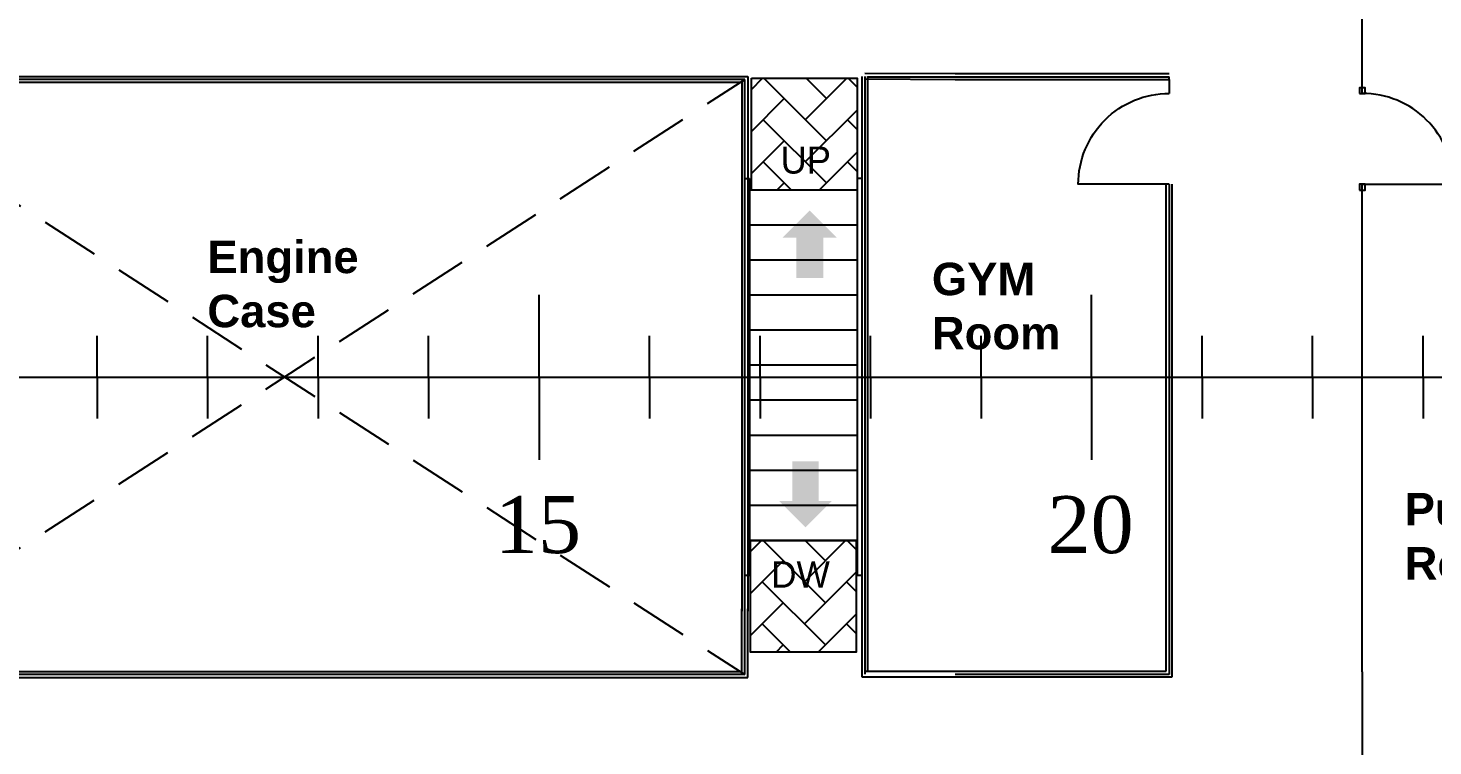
# Model space of a CAD drawing. Header units: millimetres. Extents: x 2592 to 2762, y 1632 to 1753.
# Drawn here: x 2612.24 to 2624.26, y 1696.04 to 1702.19 of the extents above; entities that cross this region are included whole.
import ezdxf

# ---------------------------------------------------------------- set-up
doc = ezdxf.new("R2010")
doc.units = ezdxf.units.MM
for name, pattern in [('ACAD_ISO02W100', [15, 12, -3]), ('ASVLTYPE', [0.75, 0.5, -0.25]), ('DASHED2', [9.525, 6.35, -3.175])]:
    doc.linetypes.add(name, pattern=pattern)
for name, color, linetype in [('-1', 7, 'Continuous'), ('01', 7, 'Continuous'), ('15', 7, 'Continuous'), ('Layer3', 7, 'Continuous')]:
    doc.layers.add(name, color=color, linetype=linetype)
doc.layers.add('Layer4', color=7, linetype='Continuous', lineweight=30)
doc.styles.add('ASU', font='isocp.shx', dxfattribs={"height": 0.005})
doc.styles.add('holek', font='', dxfattribs={"height": 2})
doc.styles.get("Standard").update_dxf_attribs({"font": 'Arial.ttf'})
doc.styles.get('holek').set_extended_font_data('Vani')

msp = doc.modelspace()

# ---------------------------------------------------------------- hatches: boundary and pattern name
at = {"layer": '01'}
h = msp.add_hatch(dxfattribs=at)
h.set_pattern_fill('AR-HBONE', color=2, scale=0.0637, style=0)
h.set_pattern_definition([(45, (1792.98405, 1677.25773), (5e-16, 0.36034235), [0.76440155, -0.25480052]), (135, (1793.16422, 1677.4379), (5e-16, 0.36034235), [0.76440155, -0.25480052])])
h.paths.add_polyline_path([(2619.332, 1700.798), (2619.332, 1701.755), (2618.428, 1701.755), (2618.428, 1700.798)])
h = msp.add_hatch(dxfattribs=at)
h.set_pattern_fill('AR-HBONE', color=2, scale=0.0637, style=0)
h.set_pattern_definition([(45, (1792.9759, 1673.30132), (5e-16, 0.36034235), [0.76440155, -0.25480052]), (135, (1793.15607, 1673.4815), (5e-16, 0.36034235), [0.76440155, -0.25480052])])
h.paths.add_polyline_path([(2619.324, 1696.842), (2619.324, 1697.798), (2618.42, 1697.798), (2618.42, 1696.842)])
at = {"layer": 'Layer4'}
for points in [[(2619.042, 1700.044), (2618.811, 1700.044), (2618.811, 1700.392), (2618.695, 1700.392), (2618.927, 1700.624), (2619.158, 1700.392), (2619.042, 1700.392)], [(2619.003, 1698.476), (2618.777, 1698.476), (2618.777, 1698.137), (2618.665, 1698.137), (2618.89, 1697.911), (2619.116, 1698.137), (2619.003, 1698.137)]]:
    msp.add_hatch(color=256, dxfattribs=at).paths.add_polyline_path(points)

# ---------------------------------------------------------------- linework, layer by layer
at = {"layer": '-1', "color": 7}
for points in [[(2622.003, 1700.848), (2621.225, 1700.848, -0.414214), (2622.003, 1701.626)], [(2623.655, 1700.848), (2624.433, 1700.848, 0.414214), (2623.655, 1701.626)]]:
    msp.add_lwpolyline(points, format="xyb", dxfattribs=at)
at = {"linetype": 'ASVLTYPE'}
for p, q in [((2610.496, 1701.746), (2618.372, 1696.65)), ((2610.496, 1696.65), (2618.372, 1701.746))]:
    msp.add_line(p, q, dxfattribs=at)
for p, q in [((2618.372, 1701.746), (2610.496, 1701.746)), ((2618.373, 1698.956), (2618.372, 1701.746)), ((2619.372, 1701.772), (2619.372, 1696.629)), ((2620.179, 1701.793), (2619.397, 1701.797)), ((2620.178, 1701.743), (2619.397, 1701.747)), ((2619.422, 1701.772), (2619.422, 1696.679)), ((2622.003, 1701.793), (2620.172, 1701.793)), ((2622.003, 1701.746), (2622.003, 1701.626)), ((2623.655, 1701.626), (2623.655, 1701.768)), ((2622.003, 1701.743), (2620.172, 1701.743)), ((2621.978, 1696.679), (2621.978, 1700.848)), ((2622.003, 1700.848), (2622.003, 1696.65)), ((2622.028, 1696.629), (2622.028, 1700.848)), ((2623.655, 1696.672), (2623.655, 1700.848)), ((2623.655, 1696.672), (2623.655, 1700.848)), ((2616.611, 1699.549), (2616.611, 1699.902)), ((2621.339, 1699.549), (2621.339, 1699.902)), ((2612.829, 1699.195), (2612.829, 1699.549)), ((2613.774, 1699.195), (2613.774, 1699.549)), ((2614.72, 1699.195), (2614.72, 1699.549)), ((2615.665, 1699.195), (2615.665, 1699.549)), ((2616.611, 1699.195), (2616.611, 1699.549)), ((2617.557, 1699.195), (2617.557, 1699.549)), ((2618.502, 1699.195), (2618.502, 1699.549)), ((2619.448, 1699.195), (2619.448, 1699.549)), ((2620.393, 1699.195), (2620.393, 1699.549)), ((2621.339, 1699.195), (2621.339, 1699.549)), ((2622.284, 1699.195), (2622.284, 1699.549)), ((2623.23, 1699.195), (2623.23, 1699.549)), ((2624.176, 1699.195), (2624.176, 1699.549)), ((2612.829, 1699.195), (2612.829, 1698.841)), ((2613.774, 1699.195), (2613.774, 1698.841)), ((2614.72, 1699.195), (2614.72, 1698.841)), ((2615.665, 1699.195), (2615.665, 1698.841)), ((2616.611, 1699.195), (2616.611, 1698.841)), ((2617.557, 1699.195), (2617.557, 1698.841)), ((2618.502, 1699.195), (2618.502, 1698.841)), ((2619.448, 1699.195), (2619.448, 1698.841)), ((2620.393, 1699.195), (2620.393, 1698.841)), ((2621.339, 1699.195), (2621.339, 1698.841)), ((2622.284, 1699.195), (2622.284, 1698.841)), ((2623.23, 1699.195), (2623.23, 1698.841)), ((2624.176, 1699.195), (2624.176, 1698.841)), ((2616.611, 1698.841), (2616.611, 1698.487)), ((2621.339, 1698.841), (2621.339, 1698.487)), ((2618.372, 1696.65), (2610.496, 1696.65)), ((2619.372, 1696.629), (2621.228, 1696.629)), ((2619.397, 1696.679), (2621.978, 1696.679)), ((2619.397, 1696.629), (2622.028, 1696.629)), ((2619.422, 1696.679), (2621.228, 1696.679)), ((2623.655, 1696.672), (2623.655, 1695.867))]:
    msp.add_line(p, q)
at = {"ltscale": 5}
msp.add_line((2598.645, 1699.195), (2723.46, 1699.195), dxfattribs=at)
at = {"color": 2}
for points in [[(2618.428, 1701.755), (2619.332, 1701.755), (2619.332, 1700.798), (2618.428, 1700.798)], [(2618.42, 1697.798), (2619.324, 1697.798), (2619.324, 1696.842), (2618.42, 1696.842)]]:
    msp.add_lwpolyline(points, close=True, dxfattribs=at)
for points in [[(2623.63, 1701.624), (2623.68, 1701.624), (2623.68, 1701.674), (2623.63, 1701.674)], [(2623.63, 1700.798), (2623.68, 1700.798), (2623.68, 1700.848), (2623.63, 1700.848)]]:
    msp.add_lwpolyline(points, close=True)
for points in [[(2618.412, 1700.898), (2618.412, 1697.498)], [(2619.332, 1700.898), (2619.332, 1697.498)]]:
    msp.add_lwpolyline(points)
at = {"layer": '15', "linetype": 'ACAD_ISO02W100'}
msp.add_line((2623.655, 1701.768), (2623.655, 1703.596), dxfattribs=at)
at = {"layer": '15'}
msp.add_lwpolyline([(2618.372, 1696.65), (2618.372, 1701.746)], dxfattribs=at)
msp.add_open_spline([(2595.418, 1703.477), (2597.99, 1705.156), (2607.495, 1707.404), (2618.827, 1709.548), (2646.525, 1710.688), (2663.258, 1710.635), (2684.87, 1710.806), (2704.794, 1709.435), (2716.941, 1704.96), (2720.842, 1701.675), (2721.754, 1699.195), (2720.842, 1696.604), (2716.94, 1693.32), (2704.794, 1688.845), (2684.869, 1687.473), (2663.257, 1687.645), (2646.525, 1687.591), (2618.826, 1688.732), (2607.495, 1690.875), (2597.989, 1693.123), (2595.417, 1694.803)], degree=3, knots=[0, 0, 0, 0, 7.869222, 26.748757, 42.740066, 76.819194, 100.648485, 122.401168, 132.015576, 139.770971, 139.770971, 139.770971, 147.526365, 157.140773, 178.893456, 202.722747, 236.801876, 252.793184, 271.67272, 279.541942, 279.541942, 279.541942, 279.541942], dxfattribs=at)
at = {"layer": 'Layer3'}
for p, q in [((2605.205, 1701.771), (2618.397, 1701.771)), ((2618.397, 1701.771), (2618.397, 1697.192)), ((2605.205, 1701.721), (2618.347, 1701.721)), ((2618.347, 1701.721), (2618.347, 1697.192)), ((2619.372, 1700.898), (2619.332, 1700.898)), ((2618.347, 1696.675), (2618.347, 1697.212)), ((2618.397, 1696.625), (2618.397, 1697.212)), ((2610.237, 1696.675), (2618.347, 1696.675)), ((2610.237, 1696.625), (2618.397, 1696.625))]:
    msp.add_line(p, q, dxfattribs=at)
at = {"layer": 'Layer3', "color": 7}
for p, q in [((2619.397, 1701.772), (2619.397, 1696.654)), ((2619.422, 1701.768), (2622.003, 1701.768)), ((2622.003, 1701.746), (2622.003, 1701.768)), ((2622.003, 1696.65), (2620.172, 1696.65))]:
    msp.add_line(p, q, dxfattribs=at)
at = {"layer": 'Layer3', "color": 0}
for p, q in [((2619.332, 1700.798), (2618.412, 1700.798)), ((2619.332, 1700.498), (2618.412, 1700.498)), ((2619.332, 1700.198), (2618.412, 1700.198)), ((2619.332, 1699.898), (2618.412, 1699.898)), ((2619.332, 1699.598), (2618.412, 1699.598)), ((2619.332, 1699.298), (2618.412, 1699.298)), ((2619.332, 1698.998), (2618.412, 1698.998)), ((2619.332, 1698.698), (2618.412, 1698.698)), ((2619.332, 1698.398), (2618.412, 1698.398)), ((2619.332, 1698.098), (2618.412, 1698.098)), ((2619.332, 1697.798), (2618.412, 1697.798))]:
    msp.add_line(p, q, dxfattribs=at)
at = {"layer": 'Layer3', "linetype": 'DASHED2'}
msp.add_line((2593.285, 1699.195), (2724.246, 1699.195), dxfattribs=at)
at = {"layer": 'Layer3', "color": 0}
for points in [[(2618.412, 1697.498), (2618.372, 1697.498), (2618.372, 1700.898), (2618.412, 1700.898)], [(2619.372, 1700.898), (2619.372, 1697.498), (2619.332, 1697.498)]]:
    msp.add_lwpolyline(points, dxfattribs=at)

# ---------------------------------------------------------------- texts
at = {"color": 2, "attachment_point": 1, "style": 'holek'}
for s, insert, char_height, width in [('UP', (2618.678, 1701.171), 0.2316, 0.82304), ('DW', (2618.596, 1697.62), 0.2258, 0.80247)]:
    msp.add_mtext(s, dxfattribs=dict(at, insert=insert, char_height=char_height, width=width))
at = {"char_height": 0.48854, "width": 4.98215, "attachment_point": 5, "style": 'ASU'}
for s, insert in [('{\\fTimes New Roman|b0|i0|c0|p18;15}', (2616.602, 1697.931)), ('{\\fTimes New Roman|b0|i0|c0|p18;20}', (2621.33, 1697.93))]:
    msp.add_mtext(s, dxfattribs=dict(at, insert=insert))
at = {"layer": '15', "char_height": 0.27796, "attachment_point": 1}
for s, insert in [('{\\fArial|b1|i0|c0|p34;Engine \\PCase}', (2613.773, 1700.365)), ('{\\fArial|b1|i0|c0|p34;GYM Room}', (2619.972, 1700.176)), ('{\\fArial|b1|i0|c0|p34;Pump \\PRoom}', (2624.017, 1698.205))]:
    msp.add_mtext_dynamic_manual_height_columns(s, width=1.80616, gutter_width=38.861, heights=[0], dxfattribs=dict(at, insert=insert))

doc.saveas('drawing.dxf')
